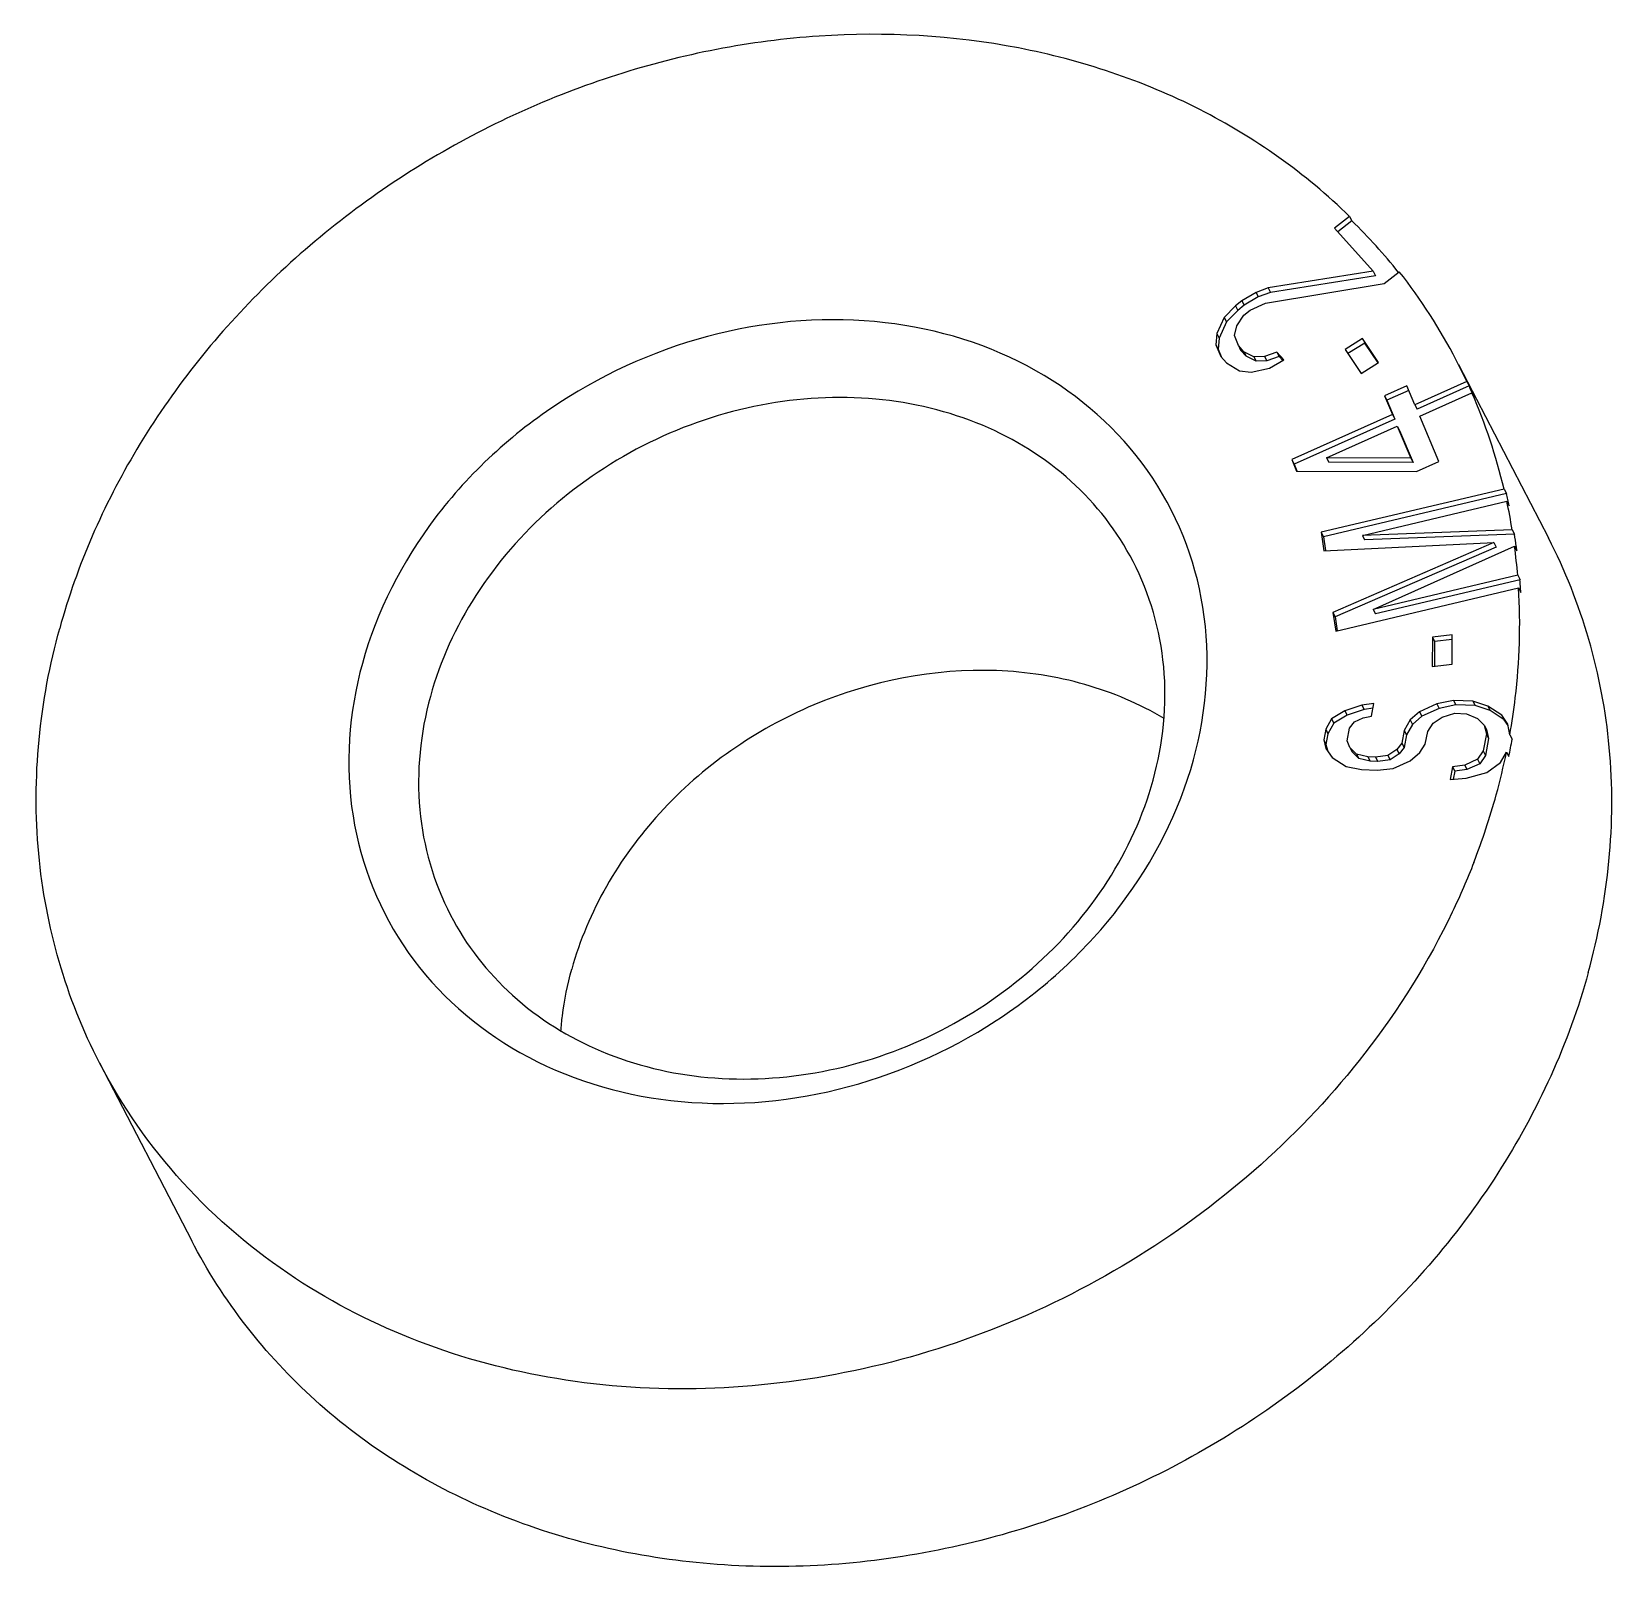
# Model space of a CAD drawing. Header units: millimetres. Extents: x -177 to 18421, y -5017 to 3255.
# Drawn here: x 13198.749 to 13200.81, y 2023.817 to 2025.819 of the extents above; entities that cross this region are included whole.
import ezdxf

# ---------------------------------------------------------------- set-up
doc = ezdxf.new("R2010")
doc.units = ezdxf.units.MM
doc.header["$LTSCALE"] = 46.255
doc.layers.get('0').update_dxf_attribs({"linetype": 'CONTINUOUS'})
doc.layers.add('02___PRT_ALL_AXES', color=7, linetype='CONTINUOUS')

msp = doc.modelspace()

# ---------------------------------------------------------------- linework, layer by layer
at = {"color": 7, "linetype": 'Continuous'}
for p, q in [((13200.4629, 2025.5783), (13200.4434, 2025.563)), ((13200.4629, 2025.5783), (13200.4659, 2025.5725)), ((13200.4434, 2025.563), (13200.4937, 2025.5069)), ((13200.4659, 2025.5725), (13200.4476, 2025.5582)), ((13200.4937, 2025.5069), (13200.3572, 2025.4853)), ((13200.4967, 2025.5012), (13200.3602, 2025.4795)), ((13200.4937, 2025.5069), (13200.4967, 2025.5012)), ((13200.5081, 2025.4909), (13200.5276, 2025.5063)), ((13200.3412, 2025.4795), (13200.3227, 2025.4684)), ((13200.3572, 2025.4853), (13200.3412, 2025.4795)), ((13200.3412, 2025.4795), (13200.3441, 2025.4737)), ((13200.3602, 2025.4795), (13200.3441, 2025.4737)), ((13200.3537, 2025.4655), (13200.5081, 2025.4909)), ((13200.3572, 2025.4853), (13200.3602, 2025.4795)), ((13200.3144, 2025.4619), (13200.2996, 2025.4469)), ((13200.3174, 2025.4561), (13200.3026, 2025.4411)), ((13200.3227, 2025.4684), (13200.3144, 2025.4619)), ((13200.3144, 2025.4619), (13200.3174, 2025.4561)), ((13200.3257, 2025.4627), (13200.3174, 2025.4561)), ((13200.3227, 2025.4684), (13200.3257, 2025.4627)), ((13200.3252, 2025.4499), (13200.3335, 2025.4564)), ((13200.3441, 2025.4737), (13200.3257, 2025.4627)), ((13200.3335, 2025.4564), (13200.3537, 2025.4655)), ((13200.2996, 2025.4469), (13200.2901, 2025.4258)), ((13200.3026, 2025.4411), (13200.2931, 2025.42)), ((13200.2996, 2025.4469), (13200.3026, 2025.4411)), ((13200.3134, 2025.4236), (13200.3163, 2025.4361)), ((13200.3163, 2025.4361), (13200.3252, 2025.4499)), ((13200.2901, 2025.4258), (13200.289, 2025.4113)), ((13200.2901, 2025.4258), (13200.2931, 2025.42)), ((13200.2931, 2025.42), (13200.292, 2025.4055)), ((13200.3182, 2025.4103), (13200.3134, 2025.4236)), ((13200.4799, 2025.4193), (13200.4573, 2025.4053)), ((13200.4829, 2025.4135), (13200.4608, 2025.3999)), ((13200.4799, 2025.4193), (13200.4829, 2025.4135)), ((13200.5004, 2025.3881), (13200.4799, 2025.4193)), ((13200.4999, 2025.3877), (13200.4829, 2025.4135)), ((13200.289, 2025.4113), (13200.292, 2025.4055)), ((13200.289, 2025.4113), (13200.2956, 2025.396)), ((13200.292, 2025.4055), (13200.296, 2025.3962)), ((13200.2956, 2025.396), (13200.3028, 2025.388)), ((13200.3182, 2025.4103), (13200.3212, 2025.4045)), ((13200.3254, 2025.4023), (13200.3182, 2025.4103)), ((13200.3284, 2025.3965), (13200.3212, 2025.4045)), ((13200.3254, 2025.4023), (13200.3284, 2025.3965)), ((13200.3385, 2025.3956), (13200.3254, 2025.4023)), ((13200.3415, 2025.3898), (13200.3284, 2025.3965)), ((13200.3523, 2025.3961), (13200.3385, 2025.3956)), ((13200.3385, 2025.3956), (13200.3415, 2025.3898)), ((13200.3683, 2025.4019), (13200.3523, 2025.3961)), ((13200.3523, 2025.3961), (13200.3553, 2025.3903)), ((13200.3713, 2025.3961), (13200.3553, 2025.3903)), ((13200.3683, 2025.4019), (13200.3713, 2025.3961)), ((13200.3773, 2025.3919), (13200.3683, 2025.4019)), ((13200.3759, 2025.391), (13200.3713, 2025.3961)), ((13200.4573, 2025.4053), (13200.4778, 2025.3741)), ((13200.3028, 2025.388), (13200.3195, 2025.3773)), ((13200.3195, 2025.3773), (13200.3351, 2025.3758)), ((13200.3351, 2025.3758), (13200.3589, 2025.3808)), ((13200.3553, 2025.3903), (13200.3415, 2025.3898)), ((13200.3589, 2025.3808), (13200.3773, 2025.3919)), ((13200.4778, 2025.3741), (13200.5004, 2025.3881)), ((13200.6153, 2025.3636), (13200.6017, 2025.3913)), ((13200.5375, 2025.358), (13200.5083, 2025.345)), ((13200.54, 2025.352), (13200.5113, 2025.3392)), ((13200.5478, 2025.3334), (13200.5375, 2025.358)), ((13200.6153, 2025.3636), (13200.5478, 2025.3334)), ((13200.6183, 2025.3578), (13200.5508, 2025.3276)), ((13200.6153, 2025.3636), (13200.6183, 2025.3578)), ((13200.5083, 2025.345), (13200.5113, 2025.3392)), ((13200.5083, 2025.345), (13200.5187, 2025.3204)), ((13200.5113, 2025.3392), (13200.5217, 2025.3146)), ((13200.5478, 2025.3334), (13200.5508, 2025.3276)), ((13200.5541, 2025.3186), (13200.6219, 2025.349)), ((13200.6219, 2025.349), (13200.6249, 2025.3432)), ((13200.5187, 2025.3204), (13200.3877, 2025.2619)), ((13200.5217, 2025.3146), (13200.3907, 2025.2561)), ((13200.5187, 2025.3204), (13200.5217, 2025.3146)), ((13200.5789, 2025.2596), (13200.5541, 2025.3186)), ((13200.4327, 2025.2644), (13200.5249, 2025.3056)), ((13200.5249, 2025.3056), (13200.5279, 2025.2999)), ((13200.5249, 2025.3056), (13200.5425, 2025.2638)), ((13200.5279, 2025.2999), (13200.5455, 2025.258)), ((13200.3877, 2025.2619), (13200.3907, 2025.2561)), ((13200.3877, 2025.2619), (13200.3939, 2025.2471)), ((13200.3907, 2025.2561), (13200.3944, 2025.2473)), ((13200.4327, 2025.2644), (13200.4357, 2025.2587)), ((13200.5425, 2025.2638), (13200.4327, 2025.2644)), ((13200.5455, 2025.258), (13200.4357, 2025.2587)), ((13200.5425, 2025.2638), (13200.5455, 2025.258)), ((13200.5498, 2025.2466), (13200.5789, 2025.2596)), ((13200.3939, 2025.2471), (13200.5498, 2025.2466)), ((13200.6638, 2025.2236), (13200.4259, 2025.1674)), ((13200.6668, 2025.2178), (13200.4289, 2025.1616)), ((13200.4795, 2025.1634), (13200.6674, 2025.2078)), ((13200.6638, 2025.2236), (13200.6668, 2025.2178)), ((13200.6674, 2025.2078), (13200.6704, 2025.202)), ((13200.4259, 2025.1674), (13200.4294, 2025.1433)), ((13200.4259, 2025.1674), (13200.4289, 2025.1616)), ((13200.6744, 2025.1706), (13200.4795, 2025.1634)), ((13200.6744, 2025.1706), (13200.6774, 2025.1648)), ((13200.4289, 2025.1616), (13200.4315, 2025.1436)), ((13200.4294, 2025.1433), (13200.6504, 2025.1539)), ((13200.6504, 2025.1539), (13200.4413, 2025.0629)), ((13200.6534, 2025.1481), (13200.4442, 2025.0572)), ((13200.4795, 2025.1634), (13200.4825, 2025.1576)), ((13200.6774, 2025.1648), (13200.4825, 2025.1576)), ((13200.4936, 2025.067), (13200.6775, 2025.1492)), ((13200.6504, 2025.1539), (13200.6534, 2025.1481)), ((13200.6775, 2025.1492), (13200.6805, 2025.1434)), ((13200.6816, 2025.1114), (13200.4936, 2025.067)), ((13200.6846, 2025.1056), (13200.4966, 2025.0612)), ((13200.6816, 2025.1114), (13200.6846, 2025.1056)), ((13200.4448, 2025.0388), (13200.6827, 2025.095)), ((13200.6827, 2025.095), (13200.6857, 2025.0892)), ((13200.4413, 2025.0629), (13200.4448, 2025.0388)), ((13200.4413, 2025.0629), (13200.4442, 2025.0572)), ((13200.4936, 2025.067), (13200.4966, 2025.0612)), ((13200.4442, 2025.0572), (13200.4469, 2025.0391)), ((13200.5706, 2025.0311), (13200.5705, 2024.9926)), ((13200.5964, 2025.034), (13200.5706, 2025.0311)), ((13200.5706, 2025.0311), (13200.5735, 2025.0253)), ((13200.5964, 2025.0279), (13200.5735, 2025.0253)), ((13200.5735, 2025.0253), (13200.5735, 2024.9929)), ((13200.5963, 2024.9956), (13200.5964, 2025.034)), ((13200.5705, 2024.9926), (13200.5963, 2024.9956)), ((13200.4788, 2024.9426), (13200.4569, 2024.9351)), ((13200.4946, 2024.9447), (13200.4788, 2024.9426)), ((13200.4788, 2024.9426), (13200.4818, 2024.9368)), ((13200.4914, 2024.9281), (13200.4946, 2024.9447)), ((13200.5765, 2024.944), (13200.554, 2024.9338)), ((13200.5979, 2024.9487), (13200.5765, 2024.944)), ((13200.5765, 2024.944), (13200.5795, 2024.9383)), ((13200.6009, 2024.9429), (13200.5795, 2024.9383)), ((13200.5979, 2024.9487), (13200.6009, 2024.9429)), ((13200.6233, 2024.9476), (13200.5979, 2024.9487)), ((13200.6263, 2024.9419), (13200.6009, 2024.9429)), ((13200.6233, 2024.9476), (13200.6263, 2024.9419)), ((13200.6426, 2024.9413), (13200.6233, 2024.9476)), ((13200.6456, 2024.9355), (13200.6263, 2024.9419)), ((13200.6426, 2024.9413), (13200.6456, 2024.9355)), ((13200.6608, 2024.9293), (13200.6426, 2024.9413)), ((13200.4395, 2024.9247), (13200.4318, 2024.9111)), ((13200.4425, 2024.9189), (13200.4348, 2024.9053)), ((13200.4569, 2024.9351), (13200.4395, 2024.9247)), ((13200.4395, 2024.9247), (13200.4425, 2024.9189)), ((13200.4599, 2024.9293), (13200.4425, 2024.9189)), ((13200.4569, 2024.9351), (13200.4599, 2024.9293)), ((13200.4818, 2024.9368), (13200.4599, 2024.9293)), ((13200.4628, 2024.9126), (13200.4695, 2024.9206)), ((13200.4695, 2024.9206), (13200.4807, 2024.9258)), ((13200.4807, 2024.9258), (13200.4914, 2024.9281)), ((13200.4934, 2024.9384), (13200.4818, 2024.9368)), ((13200.5418, 2024.9232), (13200.534, 2024.9096)), ((13200.554, 2024.9338), (13200.5418, 2024.9232)), ((13200.5418, 2024.9232), (13200.5448, 2024.9174)), ((13200.557, 2024.928), (13200.5448, 2024.9174)), ((13200.554, 2024.9338), (13200.557, 2024.928)), ((13200.5795, 2024.9383), (13200.557, 2024.928)), ((13200.5646, 2024.9083), (13200.5717, 2024.9191)), ((13200.5717, 2024.9191), (13200.5835, 2024.927)), ((13200.5835, 2024.927), (13200.5998, 2024.9319)), ((13200.5998, 2024.9319), (13200.6151, 2024.9313)), ((13200.6151, 2024.9313), (13200.6293, 2024.9251)), ((13200.6293, 2024.9251), (13200.6379, 2024.9163)), ((13200.6638, 2024.9235), (13200.6456, 2024.9355)), ((13200.6608, 2024.9293), (13200.6638, 2024.9235)), ((13200.6689, 2024.9178), (13200.6608, 2024.9293)), ((13200.6693, 2024.9158), (13200.6638, 2024.9235)), ((13200.4318, 2024.9111), (13200.4292, 2024.8972)), ((13200.4318, 2024.9111), (13200.4348, 2024.9053)), ((13200.4348, 2024.9053), (13200.4322, 2024.8915)), ((13200.4597, 2024.8959), (13200.4628, 2024.9126)), ((13200.534, 2024.9096), (13200.5309, 2024.8929)), ((13200.537, 2024.9038), (13200.5339, 2024.8872)), ((13200.534, 2024.9096), (13200.537, 2024.9038)), ((13200.5448, 2024.9174), (13200.537, 2024.9038)), ((13200.5614, 2024.8917), (13200.5646, 2024.9083)), ((13200.6408, 2024.9051), (13200.6366, 2024.8829)), ((13200.6379, 2024.9163), (13200.6408, 2024.9051)), ((13200.6379, 2024.9163), (13200.6409, 2024.9106)), ((13200.6438, 2024.8993), (13200.6396, 2024.8771)), ((13200.6408, 2024.9051), (13200.6438, 2024.8993)), ((13200.6409, 2024.9106), (13200.6438, 2024.8993)), ((13200.6713, 2024.9039), (13200.6689, 2024.9178)), ((13200.6713, 2024.9039), (13200.6743, 2024.8982)), ((13200.4292, 2024.8972), (13200.4321, 2024.8859)), ((13200.4292, 2024.8972), (13200.4322, 2024.8915)), ((13200.4321, 2024.8859), (13200.4402, 2024.8744)), ((13200.4322, 2024.8915), (13200.4345, 2024.8826)), ((13200.4632, 2024.8874), (13200.4597, 2024.8959)), ((13200.4632, 2024.8874), (13200.4662, 2024.8816)), ((13200.4718, 2024.8787), (13200.4632, 2024.8874)), ((13200.4748, 2024.8729), (13200.4662, 2024.8816)), ((13200.4718, 2024.8787), (13200.4748, 2024.8729)), ((13200.4865, 2024.8753), (13200.4718, 2024.8787)), ((13200.5242, 2024.8849), (13200.5125, 2024.877)), ((13200.5272, 2024.8791), (13200.5155, 2024.8712)), ((13200.5309, 2024.8929), (13200.5242, 2024.8849)), ((13200.5242, 2024.8849), (13200.5272, 2024.8791)), ((13200.5339, 2024.8872), (13200.5272, 2024.8791)), ((13200.5309, 2024.8929), (13200.5339, 2024.8872)), ((13200.5419, 2024.8702), (13200.5542, 2024.8808)), ((13200.5542, 2024.8808), (13200.5614, 2024.8917)), ((13200.6366, 2024.8829), (13200.6294, 2024.8721)), ((13200.6366, 2024.8829), (13200.6396, 2024.8771)), ((13200.6594, 2024.868), (13200.667, 2024.8814)), ((13200.667, 2024.8814), (13200.67, 2024.8756)), ((13200.4402, 2024.8744), (13200.4584, 2024.8625)), ((13200.4584, 2024.8625), (13200.4783, 2024.8589)), ((13200.4895, 2024.8695), (13200.4748, 2024.8729)), ((13200.4783, 2024.8589), (13200.4986, 2024.858)), ((13200.4865, 2024.8753), (13200.4895, 2024.8695)), ((13200.4967, 2024.8749), (13200.4865, 2024.8753)), ((13200.4997, 2024.8691), (13200.4895, 2024.8695)), ((13200.5125, 2024.877), (13200.4967, 2024.8749)), ((13200.4967, 2024.8749), (13200.4997, 2024.8691)), ((13200.4986, 2024.858), (13200.5195, 2024.8599)), ((13200.5155, 2024.8712), (13200.4997, 2024.8691)), ((13200.5125, 2024.877), (13200.5155, 2024.8712)), ((13200.5195, 2024.8599), (13200.5419, 2024.8702)), ((13200.5968, 2024.8623), (13200.5936, 2024.8457)), ((13200.6126, 2024.8644), (13200.5968, 2024.8623)), ((13200.5968, 2024.8623), (13200.5998, 2024.8565)), ((13200.6156, 2024.8586), (13200.5998, 2024.8565)), ((13200.6294, 2024.8721), (13200.6126, 2024.8644)), ((13200.6126, 2024.8644), (13200.6156, 2024.8586)), ((13200.6324, 2024.8663), (13200.6156, 2024.8586)), ((13200.6294, 2024.8721), (13200.6324, 2024.8663)), ((13200.6396, 2024.8771), (13200.6324, 2024.8663)), ((13200.6415, 2024.8548), (13200.6594, 2024.868)), ((13200.5936, 2024.8457), (13200.6145, 2024.8476)), ((13200.5998, 2024.8565), (13200.5978, 2024.846)), ((13200.6145, 2024.8476), (13200.6415, 2024.8548))]:
    msp.add_line(p, q, dxfattribs=at)
for centre, radius, start, end in [((13199.9453, 2025.0399), 0.7448, 38.6899, 45.6575), ((13199.9543, 2025.0555), 0.7293, 27.4174, 38.177), ((13199.9611, 2025.0521), 0.7248, 24.314, 24.9466), ((13199.9608, 2025.0519), 0.7252, 23.6809, 24.314), ((13199.95, 2025.0547), 0.7335, 13.3086, 23.6508), ((13199.9441, 2025.0467), 0.7427, 12.6935, 13.3174), ((13199.9344, 2025.0511), 0.7496, 9.1791, 12.0675), ((13199.9425, 2025.0463), 0.7444, 12.0704, 12.6935), ((13199.9312, 2025.0442), 0.7559, 8.0028, 9.1811), ((13199.9192, 2025.0489), 0.7649, 4.6863, 7.5359), ((13199.9284, 2025.0438), 0.7587, 7.5394, 8.0032), ((13199.9155, 2025.0425), 0.7716, 4.081, 4.6892), ((13199.913, 2025.0423), 0.7741, 3.474, 4.081), ((13199.8337, 2025.048), 0.8539, 348.3512, 349.8935), ((13199.8129, 2025.0575), 0.8721, 344.5933, 348.3448)]:
    msp.add_arc(centre, radius, start, end, dxfattribs=at)
for points, knots in [([(13200.4629, 2025.5783), (13200.4059, 2025.6341), (13200.2704, 2025.7297), (13200.0308, 2025.8093), (13199.7693, 2025.8236), (13199.5049, 2025.772), (13199.2568, 2025.6589), (13199.0425, 2025.4924), (13198.8777, 2025.2844), (13198.8076, 2025.124), (13198.7851, 2025.0424)], [0, 0, 0, 0, 0.115179, 0.235148, 0.360262, 0.489404, 0.620413, 0.750672, 0.877747, 1, 1, 1, 1]), ([(13200.2599, 2024.8715), (13200.2775, 2024.9353), (13200.2876, 2025.0699), (13200.2121, 2025.2574), (13200.0586, 2025.3922), (13199.856, 2025.4538), (13199.6361, 2025.4372), (13199.4296, 2025.3471), (13199.2652, 2025.1966), (13199.1975, 2025.0646), (13199.1788, 2024.9968)], [0, 0, 0, 0, 0.119298, 0.234385, 0.351348, 0.474974, 0.605798, 0.740342, 0.873258, 1, 1, 1, 1]), ([(13200.1813, 2025.1294), (13200.1611, 2025.1685), (13200.1047, 2025.2409), (13199.9861, 2025.3144), (13199.845, 2025.3479), (13199.6949, 2025.3394), (13199.5492, 2025.2901), (13199.4209, 2025.2047), (13199.3216, 2025.0909), (13199.28, 2025.0002), (13199.2673, 2024.9539)], [0, 0, 0, 0, 0.11366, 0.230959, 0.353959, 0.482495, 0.614481, 0.746745, 0.876026, 1, 1, 1, 1]), ([(13200.2074, 2024.845), (13200.2205, 2024.8925), (13200.2307, 2024.9913), (13200.2032, 2025.0872), (13200.1813, 2025.1294)], [0, 0, 0, 0, 0.509034, 1, 1, 1, 1]), ([(13200.6713, 2024.9039), (13200.6742, 2024.9199), (13200.6836, 2024.9831), (13200.6856, 2025.0474), (13200.6827, 2025.095)], [0, 0, 0, 0, 0.253127, 1, 1, 1, 1]), ([(13199.1788, 2024.9968), (13199.1612, 2024.9329), (13199.1512, 2024.7983), (13199.2266, 2024.6108), (13199.3802, 2024.476), (13199.5828, 2024.4145), (13199.8026, 2024.431), (13200.0091, 2024.5212), (13200.1735, 2024.6717), (13200.2413, 2024.8036), (13200.2599, 2024.8715)], [0, 0, 0, 0, 0.119298, 0.234385, 0.351348, 0.474974, 0.605798, 0.740342, 0.873258, 1, 1, 1, 1]), ([(13199.2673, 2024.9539), (13199.2542, 2024.9063), (13199.2439, 2024.8075), (13199.2715, 2024.7117), (13199.2934, 2024.6694)], [0, 0, 0, 0, 0.509034, 1, 1, 1, 1]), ([(13199.2934, 2024.6694), (13199.3136, 2024.6304), (13199.3699, 2024.558), (13199.4886, 2024.4845), (13199.6296, 2024.4509), (13199.7798, 2024.4595), (13199.9255, 2024.5088), (13200.0538, 2024.5942), (13200.153, 2024.708), (13200.1947, 2024.7987), (13200.2074, 2024.845)], [0, 0, 0, 0, 0.11366, 0.230959, 0.353959, 0.482495, 0.614481, 0.746745, 0.876026, 1, 1, 1, 1])]:
    msp.add_open_spline(points, degree=3, knots=knots, dxfattribs=at)
at = {"layer": '02___PRT_ALL_AXES', "color": 7, "linetype": 'Continuous'}
for p, q in [((13200.6047, 2025.3855), (13200.7215, 2025.16)), ((13198.837, 2024.477), (13198.9568, 2024.2457))]:
    msp.add_line(p, q, dxfattribs=at)
msp.add_arc((13199.779, 2025.0672), 0.9073, 338.725, 344.5763, dxfattribs=at)
for points, knots in [([(13200.7734, 2024.5946), (13200.7995, 2024.6892), (13200.8198, 2024.8855), (13200.765, 2025.076), (13200.7215, 2025.16)], [0, 0, 0, 0, 0.509035, 1, 1, 1, 1]), ([(13198.837, 2024.477), (13198.7935, 2024.5609), (13198.7387, 2024.7515), (13198.7591, 2024.9478), (13198.7851, 2025.0424)], [0, 0, 0, 0, 0.490965, 1, 1, 1, 1]), ([(13200.2217, 2024.9251), (13200.1896, 2024.9442), (13200.1185, 2024.9743), (13199.9623, 2024.9982), (13199.7581, 2024.958), (13199.5557, 2024.8174), (13199.4718, 2024.6738), (13199.4512, 2024.599)], [0, 0, 0, 0, 0.118078, 0.240848, 0.496025, 0.754254, 1, 1, 1, 1]), ([(13200.6245, 2024.7379), (13200.616, 2024.7161), (13200.578, 2024.6285), (13200.527, 2024.5466), (13200.4829, 2024.4898)], [0, 0, 0, 0, 0.246143, 1, 1, 1, 1]), ([(13200.7734, 2024.5946), (13200.7481, 2024.5027), (13200.6654, 2024.3224), (13200.4681, 2024.0962), (13200.2131, 2023.9264), (13199.9235, 2023.8285), (13199.6251, 2023.8115), (13199.3447, 2023.8782), (13199.109, 2024.0242), (13198.997, 2024.1681), (13198.9568, 2024.2457)], [0, 0, 0, 0, 0.123974, 0.253255, 0.385518, 0.517505, 0.646041, 0.769041, 0.88634, 1, 1, 1, 1]), ([(13199.437, 2024.5181), (13199.4375, 2024.5249), (13199.4403, 2024.5521), (13199.4457, 2024.5791), (13199.4512, 2024.599)], [0, 0, 0, 0, 0.247575, 1, 1, 1, 1]), ([(13200.4829, 2024.4898), (13200.4022, 2024.3856), (13200.1991, 2024.2053), (13199.8276, 2024.0547), (13199.4955, 2024.043), (13199.2517, 2024.108), (13199.1419, 2024.1637), (13199.0917, 2024.1967)], [0, 0, 0, 0, 0.255569, 0.513668, 0.763496, 0.883625, 1, 1, 1, 1]), ([(13199.0917, 2024.1967), (13199.0381, 2024.232), (13198.9398, 2024.3152), (13198.866, 2024.421), (13198.837, 2024.477)], [0, 0, 0, 0, 0.504344, 1, 1, 1, 1])]:
    msp.add_open_spline(points, degree=3, knots=knots, dxfattribs=at)

doc.saveas('drawing.dxf')
